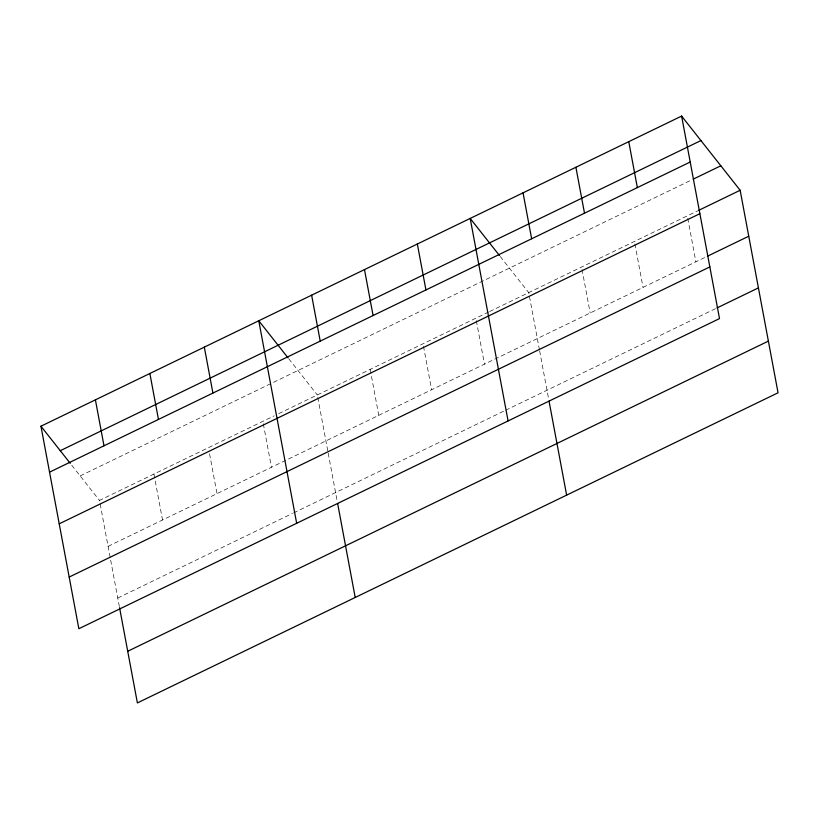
<?xml version="1.0" encoding="UTF-8"?>
<svg xmlns="http://www.w3.org/2000/svg" width="819" height="819" viewBox="0 0 819 819"><rect width="100%" height="100%" fill="white"/><g stroke="black" fill="none" stroke-linecap="round" stroke-linejoin="round"><path stroke-width="0.61" stroke-dasharray="4.09 3.07" d="M80.17 475.921L692.106 179.699M119.339 606.49L99.488 500.409L274.201 415.827M278.736 413.636L488.513 312.09M489.67 311.527L697.634 210.852M108.088 546.355L706.234 256.797M117.762 598.024L292.475 513.441M293.601 512.899L504.484 410.81M505.64 410.258L715.908 308.466M500.225 256.49L528.736 292.618L539.404 349.631M288.81 358.835L317.311 394.963M71.755 465.253L99.488 500.409M687.765 218.345L695.894 261.804M634.909 243.929L643.038 287.387M582.053 269.512L590.182 312.981M539.629 350.86L548.587 398.699M476.341 320.69L484.479 364.148M423.484 346.273L431.623 389.731M370.168 369.379L378.767 415.325M317.782 397.45L327.989 451.975M328.214 453.204L337.162 501.044M263.319 423.812L271.458 467.27M209.562 453.89L217.004 493.632M153.941 474.047L162.541 519.993"/><path stroke-width="1.23" d="M681.613 116.083L719.512 318.591L78.849 628.726L40.95 426.208L681.613 116.083L740.151 190.274L778.05 392.792L137.387 702.917L119.564 607.698M60.268 450.696L700.931 140.561M49.549 472.153L690.212 162.019M693.253 179.136L720.833 165.786M698.791 210.299L740.151 190.274M59.214 523.822L699.876 213.687M707.381 256.245L748.75 236.22M69.185 577.057L709.838 266.922M717.055 307.913L758.414 287.889M127.723 651.259L768.376 341.124M499.467 255.518L470.188 218.427L508.087 420.935M288.042 357.862L258.773 320.772L296.673 523.28M40.95 426.208L70.219 463.308M628.757 141.667L637.356 187.612M575.9 167.25L584.5 213.196M523.044 192.834L531.644 238.779M549.037 401.115L566.635 495.137M417.342 244.011L425.941 289.957M364.486 269.594L373.085 315.54M311.629 295.178L320.229 341.124M337.623 503.46L355.211 597.481M204.32 347.133L212.92 393.069M149.867 373.495L158.456 419.43M95.403 399.846L104.003 445.792"/></g></svg>
